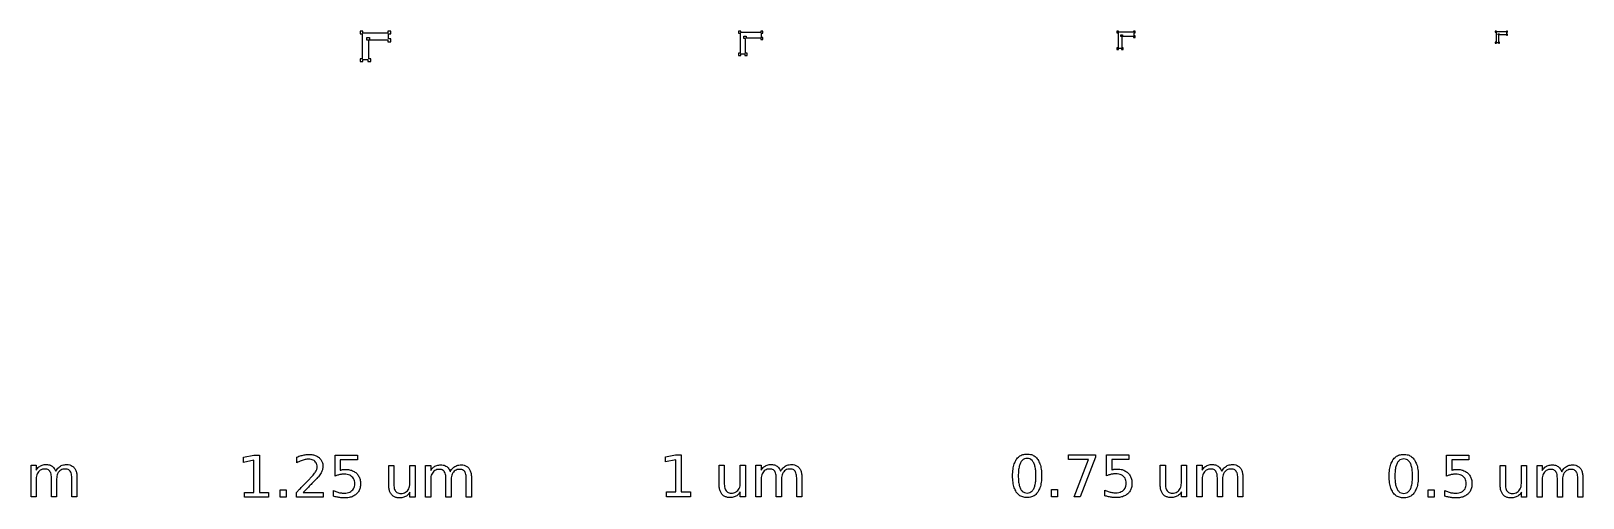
# Model space of a CAD drawing. Extents: x 1 to 50643, y 2 to 54380.
# Drawn here: x 48589 to 50643, y 23562 to 24179 of the extents above; entities that cross this region are included whole.
import ezdxf

# ---------------------------------------------------------------- set-up
doc = ezdxf.new("R2010")
doc.units = 0
doc.layers.add('Layer_1', color=7, linetype='CONTINUOUS')

msp = doc.modelspace()

# ---------------------------------------------------------------- linework, layer by layer
at = {"layer": 'Layer_1', "color": 7}
for points in [[(49024.900926, 24179.16842), (49024.900926, 24175.46059), (49027.559824, 24175.46059), (49027.559824, 24167.722233), (49027.559824, 24142.40975), (49024.900926, 24142.40975), (49024.900926, 24138.70192), (49028.608927, 24138.70192), (49028.608927, 24141.360591), (49035.298408, 24141.360591), (49035.298408, 24138.70192), (49039.006125, 24138.70192), (49039.006125, 24142.40975), (49036.347227, 24142.40975), (49036.347227, 24166.913565), (49033.843668, 24166.913565), (49033.843668, 24170.523799), (49037.45444, 24170.523799), (49037.45444, 24167.722233), (49061.659483, 24167.722233), (49061.659483, 24165.063561), (49065.367484, 24165.063561), (49065.367484, 24168.771675), (49062.708869, 24168.771675), (49062.708869, 24175.46059), (49065.367484, 24175.46059), (49065.367484, 24179.16842), (49061.659483, 24179.16842), (49061.659483, 24176.509721), (49036.347227, 24176.509721), (49028.608927, 24176.509721), (49028.608927, 24179.16842)], [(49525.731304, 24179.16842), (49525.731304, 24176.202162), (49527.858422, 24176.202162), (49527.858422, 24170.011521), (49527.858422, 24149.761546), (49525.731304, 24149.761546), (49525.731304, 24146.795288), (49528.697477, 24146.795288), (49528.697477, 24148.922208), (49534.049289, 24148.922208), (49534.049289, 24146.795288), (49537.015463, 24146.795288), (49537.015463, 24149.761546), (49534.888344, 24149.761546), (49534.888344, 24169.364542), (49532.885667, 24169.364542), (49532.885667, 24172.252734), (49535.773888, 24172.252734), (49535.773888, 24170.011521), (49555.138206, 24170.011521), (49555.138206, 24167.884545), (49558.10438, 24167.884545), (49558.10438, 24170.85103), (49555.977545, 24170.85103), (49555.977545, 24176.202162), (49558.10438, 24176.202162), (49558.10438, 24179.16842), (49555.138206, 24179.16842), (49555.138206, 24177.041472), (49534.888344, 24177.041472), (49528.697477, 24177.041472), (49528.697477, 24179.16842)], [(50026.564232, 24179.16842), (50026.564232, 24176.943705), (50028.159288, 24176.943705), (50028.159288, 24172.300725), (50028.159288, 24157.113258), (50026.564232, 24157.113258), (50026.564232, 24154.888543), (50028.788863, 24154.888543), (50028.788863, 24156.483768), (50032.802438, 24156.483768), (50032.802438, 24154.888543), (50035.027068, 24154.888543), (50035.027068, 24157.113258), (50033.431729, 24157.113258), (50033.431729, 24171.81549), (50031.929934, 24171.81549), (50031.929934, 24173.98167), (50034.096171, 24173.98167), (50034.096171, 24172.300725), (50048.619196, 24172.300725), (50048.619196, 24170.705499), (50050.84411, 24170.705499), (50050.84411, 24172.930385), (50049.248771, 24172.930385), (50049.248771, 24176.943705), (50050.84411, 24176.943705), (50050.84411, 24179.16842), (50048.619196, 24179.16842), (50048.619196, 24177.573223), (50033.431729, 24177.573223), (50028.788863, 24177.573223), (50028.788863, 24179.16842)], [(50527.396027, 24179.16842), (50527.396027, 24177.685334), (50528.459586, 24177.685334), (50528.459586, 24174.5899), (50528.459586, 24164.464828), (50527.396027, 24164.464828), (50527.396027, 24162.981741), (50528.879397, 24162.981741), (50528.879397, 24164.0453), (50531.55502, 24164.0453), (50531.55502, 24162.981741), (50533.038107, 24162.981741), (50533.038107, 24164.464828), (50531.974548, 24164.464828), (50531.974548, 24174.266467), (50530.973351, 24174.266467), (50530.973351, 24175.710719), (50532.417603, 24175.710719), (50532.417603, 24174.5899), (50542.09962, 24174.5899), (50542.09962, 24173.526341), (50543.582707, 24173.526341), (50543.582707, 24175.009711), (50542.519148, 24175.009711), (50542.519148, 24177.685334), (50543.582707, 24177.685334), (50543.582707, 24179.16842), (50542.09962, 24179.16842), (50542.09962, 24178.104861), (50531.974548, 24178.104861), (50528.879397, 24178.104861), (50528.879397, 24179.16842)], [(48871.886364, 23568.984353), (48884.163498, 23568.984353), (48884.163498, 23611.359152), (48870.807468, 23608.681013), (48870.807468, 23615.526466), (48884.089067, 23618.204605), (48891.604162, 23618.204605), (48891.604162, 23568.984353), (48903.881269, 23568.984353), (48903.881269, 23562.65995), (48871.886364, 23562.65995)], [(49430.339995, 23569.466243), (49442.617129, 23569.466243), (49442.617129, 23611.841042), (49429.261099, 23609.162903), (49429.261099, 23616.008356), (49442.542697, 23618.686494), (49450.057793, 23618.686494), (49450.057793, 23569.466243), (49462.3349, 23569.466243), (49462.3349, 23563.14184), (49430.339995, 23563.14184)], [(49907.695641, 23619.690797)], [(49907.695641, 23613.738417)], [(49962.421817, 23618.686494), (49998.13704, 23618.686494), (49998.13704, 23615.486766), (49977.972814, 23563.14184), (49970.122897, 23563.14184), (49989.09662, 23612.361821), (49962.421817, 23612.361821)], [(50406.16816, 23619.208907)], [(50406.16816, 23613.256527)], [(48919.060242, 23572.109568), (48926.910159, 23572.109568), (48926.910159, 23562.65995), (48919.060242, 23562.65995)], [(49940.099772, 23572.591458), (49947.949689, 23572.591458), (49947.949689, 23563.14184), (49940.099772, 23563.14184)], [(50438.572291, 23572.109568), (50446.422208, 23572.109568), (50446.422208, 23562.65995), (50438.572291, 23562.65995)]]:
    msp.add_lwpolyline(points, close=True, dxfattribs=at)
for points in [[(48596.278815, 23586.691374), (48596.278815, 23563.14184), (48589.396187, 23563.14184), (48589.396187, 23604.809577), (48596.278815, 23604.809577), (48596.278815, 23598.336148)], [(48941.08456, 23607.935886), (48941.08456, 23615.525386)], [(48991.830055, 23618.204605), (49021.33232, 23618.204605), (49021.33232, 23611.879931), (48998.712683, 23611.879931), (48998.712683, 23598.263539)], [(48991.830055, 23590.299315), (48991.830055, 23618.204605)], [(49062.776897, 23579.103777), (49062.776897, 23604.327688), (49069.622323, 23604.327688), (49069.622323, 23579.364031)], [(49090.828296, 23580.703371), (49090.828296, 23604.327688), (49097.673722, 23604.327688), (49097.673722, 23562.65995), (49090.828296, 23562.65995), (49090.828296, 23569.058866)], [(49118.395822, 23586.209484), (49118.395822, 23562.65995), (49111.513194, 23562.65995), (49111.513194, 23604.327688), (49118.395822, 23604.327688), (49118.395822, 23597.854259)], [(49500.059132, 23579.585666), (49500.059132, 23604.809577), (49506.904558, 23604.809577), (49506.904558, 23579.845921)], [(49528.110531, 23581.185261), (49528.110531, 23604.809577), (49534.955957, 23604.809577), (49534.955957, 23563.14184), (49528.110531, 23563.14184), (49528.110531, 23569.540756)], [(49555.678057, 23586.691374), (49555.678057, 23563.14184), (49548.795429, 23563.14184), (49548.795429, 23604.809577), (49555.678057, 23604.809577), (49555.678057, 23598.336148)], [(50012.869585, 23618.686494), (50042.371849, 23618.686494), (50042.371849, 23612.361821), (50019.752213, 23612.361821), (50019.752213, 23598.745429)], [(50012.869585, 23590.781205), (50012.869585, 23618.686494)], [(50083.816427, 23579.585666), (50083.816427, 23604.809577), (50090.661853, 23604.809577), (50090.661853, 23579.845921)], [(50111.867826, 23581.185261), (50111.867826, 23604.809577), (50118.713252, 23604.809577), (50118.713252, 23563.14184), (50111.867826, 23563.14184), (50111.867826, 23569.540756)], [(50139.435352, 23586.691374), (50139.435352, 23563.14184), (50132.552724, 23563.14184), (50132.552724, 23604.809577), (50139.435352, 23604.809577), (50139.435352, 23598.336148)], [(50462.866115, 23618.204605), (50492.36838, 23618.204605), (50492.36838, 23611.879931), (50469.748743, 23611.879931), (50469.748743, 23598.263539)], [(50462.866115, 23590.299315), (50462.866115, 23618.204605)], [(50533.812958, 23579.103777), (50533.812958, 23604.327688), (50540.658356, 23604.327688), (50540.658356, 23579.364031)], [(50561.86433, 23580.703371), (50561.86433, 23604.327688), (50568.709729, 23604.327688), (50568.709729, 23562.65995), (50561.86433, 23562.65995), (50561.86433, 23569.058866)], [(50589.431882, 23586.209484), (50589.431882, 23562.65995), (50582.549254, 23562.65995), (50582.549254, 23604.327688), (50589.431882, 23604.327688), (50589.431882, 23597.854259)], [(48623.251318, 23586.691374), (48623.251318, 23563.14184), (48616.36869, 23563.14184), (48616.36869, 23588.06797)], [(48622.097964, 23596.811067), (48622.098072, 23596.810797)], [(48650.223822, 23588.291238), (48650.223822, 23563.14184), (48643.341194, 23563.14184), (48643.341194, 23588.06797)], [(49145.368325, 23586.209484), (49145.368325, 23562.65995), (49138.485697, 23562.65995), (49138.485697, 23587.58608)], [(49144.214971, 23596.329177), (49144.215079, 23596.328907)], [(49172.340829, 23587.809348), (49172.340829, 23562.65995), (49165.458201, 23562.65995), (49165.458201, 23587.58608)], [(49582.65056, 23586.691374), (49582.65056, 23563.14184), (49575.767932, 23563.14184), (49575.767932, 23588.06797)], [(49581.497205, 23596.811067), (49581.497313, 23596.810797)], [(49609.623063, 23588.291238), (49609.623063, 23563.14184), (49602.740435, 23563.14184), (49602.740435, 23588.06797)], [(50166.407855, 23586.691374), (50166.407855, 23563.14184), (50159.525227, 23563.14184), (50159.525227, 23588.06797)], [(50165.2545, 23596.811067), (50165.254608, 23596.810797)], [(50193.380358, 23588.291238), (50193.380358, 23563.14184), (50186.49773, 23563.14184), (50186.49773, 23588.06797)], [(50616.404386, 23586.209484), (50616.404386, 23562.65995), (50609.521758, 23562.65995), (50609.521758, 23587.58608)], [(50615.251031, 23596.329177), (50615.251139, 23596.328907)], [(50643.376889, 23587.809348), (50643.376889, 23562.65995), (50636.494261, 23562.65995), (50636.494261, 23587.58608)], [(48949.753037, 23568.984353), (48975.981412, 23568.984353), (48975.981412, 23562.65995), (48940.712617, 23562.65995), (48940.712617, 23568.984353)], [(48949.752983, 23568.982463), (48949.753037, 23568.984353)], [(48989.486251, 23563.960953), (48989.486251, 23571.513197)], [(49062.776951, 23579.104587), (49062.776897, 23579.103777)], [(49500.059186, 23579.586476), (49500.059132, 23579.585666)], [(50010.525781, 23564.442843), (50010.525781, 23571.995086)], [(50083.816481, 23579.586476), (50083.816427, 23579.585666)], [(50460.522285, 23563.960953), (50460.522285, 23571.513197)], [(50533.812985, 23579.104587), (50533.812958, 23579.103777)]]:
    msp.add_lwpolyline(points, dxfattribs=at)
for points, knots in [([(48596.278815, 23598.336148), (48596.808371, 23599.133296), (48597.828955, 23600.669595), (48599.735141, 23602.584305), (48601.855038, 23604.065853), (48604.233313, 23605.093542), (48606.866465, 23605.6922), (48609.676913, 23605.884778), (48612.48905, 23605.658835), (48615.142774, 23604.915106), (48616.63731, 23603.972061), (48617.373127, 23603.507764)], [0, 0, 0, 0, 2.865467, 5.522456, 8.050769, 10.581133, 13.243192, 16.114991, 18.999323, 21.678932, 24.27766, 24.27766, 24.27766, 24.27766]), ([(48617.373127, 23603.507764), (48618.050308, 23602.946023), (48619.430788, 23601.800874), (48621.026296, 23599.486967), (48621.731641, 23597.725757), (48622.097964, 23596.811067)], [0, 0, 0, 0, 2.630454, 5.36236, 8.314264, 8.314264, 8.314264, 8.314264]), ([(48622.098072, 23596.810797), (48622.675426, 23597.767717), (48623.779905, 23599.598305), (48625.857574, 23601.906854), (48628.168537, 23603.693759), (48630.756476, 23604.93865), (48633.612266, 23605.666963), (48636.960674, 23605.920434), (48640.574159, 23605.527676), (48644.168717, 23603.984551), (48645.847749, 23602.155196), (48646.689488, 23601.238096)], [0, 0, 0, 0, 3.346831, 6.402488, 9.257338, 12.058253, 14.954825, 18.048201, 22.090009, 25.769351, 29.468234, 29.468234, 29.468234, 29.468234]), ([(48646.689488, 23601.238096), (48647.406152, 23600.115297), (48648.929432, 23597.72877), (48650.02855, 23593.238667), (48650.15559, 23590.019961), (48650.223822, 23588.291238)], [0, 0, 0, 0, 3.97465, 8.448185, 13.638518, 13.638518, 13.638518, 13.638518]), ([(48941.08456, 23615.525386), (48942.067785, 23615.906296), (48943.975039, 23616.645182), (48946.804511, 23617.572603), (48948.665846, 23618.048109), (48949.566944, 23618.278307)], [0, 0, 0, 0, 3.163082, 6.135724, 8.925285, 8.925285, 8.925285, 8.925285]), ([(48949.455337, 23611.656123), (48948.561603, 23611.349439), (48946.704794, 23610.712277), (48943.911774, 23609.455281), (48942.049853, 23608.454651), (48941.08456, 23607.935886)], [0, 0, 0, 0, 2.833572, 5.886987, 9.174231, 9.174231, 9.174231, 9.174231]), ([(48965.006334, 23610.094055), (48964.275606, 23610.65631), (48962.787853, 23611.801052), (48959.969372, 23612.703506), (48957.173827, 23612.952756), (48954.487189, 23612.783417), (48951.97959, 23612.377855), (48950.312379, 23611.901168), (48949.455337, 23611.656123)], [0, 0, 0, 0, 2.748358, 5.595618, 8.723705, 11.129257, 13.655285, 16.327463, 16.327463, 16.327463, 16.327463]), ([(48949.566944, 23618.278307), (48950.416122, 23618.462857), (48952.055646, 23618.819171), (48954.469671, 23619.131841), (48957.825722, 23619.281899), (48961.990833, 23618.939763), (48966.729123, 23617.521971), (48970.623131, 23615.096335), (48973.581944, 23611.841182), (48975.354988, 23607.800408), (48975.775323, 23604.114603), (48975.587919, 23601.121234), (48975.165069, 23598.923937), (48974.642931, 23597.540256), (48974.381629, 23596.847797)], [0, 0, 0, 0, 2.606213, 5.031865, 7.291224, 12.678166, 17.486793, 21.989451, 26.275697, 30.483742, 35.009053, 37.258332, 39.471536, 41.688698, 41.688698, 41.688698, 41.688698]), ([(48966.680576, 23597.333479), (48966.969263, 23597.94987), (48967.528413, 23599.143738), (48968.017073, 23601.019182), (48968.210307, 23603.196369), (48967.920337, 23605.617517), (48966.86896, 23608.16538), (48965.631771, 23609.44644), (48965.006334, 23610.094055)], [0, 0, 0, 0, 2.038643, 3.948585, 5.778561, 8.569873, 11.191537, 13.871851, 13.871851, 13.871851, 13.871851]), ([(49118.395822, 23597.854259), (49118.925378, 23598.651407), (49119.945962, 23600.187706), (49121.852148, 23602.102415), (49123.972046, 23603.583964), (49126.350325, 23604.611653), (49128.983486, 23605.21031), (49131.793937, 23605.402889), (49134.606072, 23605.176945), (49137.259786, 23604.433214), (49138.754318, 23603.490171), (49139.490134, 23603.025874)], [0, 0, 0, 0, 2.865467, 5.522456, 8.050769, 10.581136, 13.243204, 16.115017, 18.999335, 21.678935, 24.27766, 24.27766, 24.27766, 24.27766]), ([(49139.490134, 23603.025874), (49140.16732, 23602.464134), (49141.547806, 23601.318988), (49143.143317, 23599.005079), (49143.848653, 23597.243867), (49144.214971, 23596.329177)], [0, 0, 0, 0, 2.630463, 5.362369, 8.314268, 8.314268, 8.314268, 8.314268]), ([(49144.215079, 23596.328907), (49144.792478, 23597.285825), (49145.897034, 23599.116391), (49147.974691, 23601.424922), (49150.28556, 23603.211909), (49152.873502, 23604.456753), (49155.729294, 23605.185075), (49159.077704, 23605.438544), (49162.691185, 23605.045785), (49166.28574, 23603.502658), (49167.964778, 23601.673305), (49168.806522, 23600.756206)], [0, 0, 0, 0, 3.346896, 6.402553, 9.257308, 12.058236, 14.954818, 18.048196, 22.089992, 25.769334, 29.468226, 29.468226, 29.468226, 29.468226]), ([(49168.806522, 23600.756206), (49169.52318, 23599.633407), (49171.04645, 23597.246878), (49172.145558, 23592.756777), (49172.272598, 23589.538071), (49172.340829, 23587.809348)], [0, 0, 0, 0, 3.974643, 8.448175, 13.638508, 13.638508, 13.638508, 13.638508]), ([(49555.678057, 23598.336148), (49556.207612, 23599.133296), (49557.228196, 23600.669595), (49559.134382, 23602.584305), (49561.25428, 23604.065853), (49563.632559, 23605.093543), (49566.26572, 23605.6922), (49569.076172, 23605.884779), (49571.888306, 23605.658835), (49574.54202, 23604.915104), (49576.036553, 23603.972061), (49576.772369, 23603.507764)], [0, 0, 0, 0, 2.865467, 5.522456, 8.050769, 10.581136, 13.243204, 16.115017, 18.999335, 21.678935, 24.27766, 24.27766, 24.27766, 24.27766]), ([(49576.772369, 23603.507764), (49577.449554, 23602.946023), (49578.830041, 23601.800878), (49580.425551, 23599.486969), (49581.130887, 23597.725757), (49581.497205, 23596.811067)], [0, 0, 0, 0, 2.630463, 5.362369, 8.314268, 8.314268, 8.314268, 8.314268]), ([(49581.497313, 23596.810797), (49582.074668, 23597.767717), (49583.179146, 23599.598305), (49585.256816, 23601.906853), (49587.567782, 23603.693764), (49590.155732, 23604.938649), (49593.01153, 23605.666963), (49596.359938, 23605.920434), (49599.97342, 23605.527674), (49603.567974, 23603.984548), (49605.247013, 23602.155195), (49606.088757, 23601.238096)], [0, 0, 0, 0, 3.346831, 6.402488, 9.257338, 12.058267, 14.954848, 18.048226, 22.090022, 25.769364, 29.468256, 29.468256, 29.468256, 29.468256]), ([(49606.088757, 23601.238096), (49606.805415, 23600.115297), (49608.328685, 23597.728768), (49609.427793, 23593.238666), (49609.554832, 23590.019961), (49609.623063, 23588.291238)], [0, 0, 0, 0, 3.974643, 8.448175, 13.638508, 13.638508, 13.638508, 13.638508]), ([(49893.409552, 23569.428987), (49892.40829, 23571.284228), (49890.241157, 23575.299715), (49888.809488, 23582.668961), (49888.330613, 23590.863736), (49888.809232, 23599.058022), (49890.237743, 23606.429345), (49892.408087, 23610.437718), (49893.409552, 23612.287308)], [0, 0, 0, 0, 6.29355, 13.62177, 22.253684, 30.902123, 38.230343, 44.508976, 44.508976, 44.508976, 44.508976]), ([(49893.409552, 23612.287308), (49894.577708, 23613.758939), (49896.86657, 23616.642423), (49902.02214, 23619.279674), (49905.756207, 23619.550258), (49907.695641, 23619.690797)], [0, 0, 0, 0, 5.59058, 10.954077, 16.75033, 16.75033, 16.75033, 16.75033]), ([(49898.95284, 23608.009035), (49898.358721, 23606.546806), (49897.034667, 23603.288085), (49896.237147, 23597.454903), (49895.949156, 23590.86377), (49896.237171, 23584.272301), (49897.037528, 23578.44056), (49898.358861, 23575.175342), (49898.95284, 23573.70753)], [0, 0, 0, 0, 4.719382, 10.517598, 17.52346, 24.51263, 30.310758, 35.045678, 35.045678, 35.045678, 35.045678]), ([(49907.695641, 23613.738417), (49906.48346, 23613.626597), (49904.100492, 23613.406776), (49900.91623, 23611.259567), (49899.632163, 23609.133703), (49898.95284, 23608.009035)], [0, 0, 0, 0, 3.607472, 7.09176, 11.005739, 11.005739, 11.005739, 11.005739]), ([(49907.695641, 23619.690797), (49909.633744, 23619.550572), (49913.362833, 23619.280767), (49918.508751, 23616.643355), (49920.783719, 23613.759039), (49921.944528, 23612.287308)], [0, 0, 0, 0, 5.792161, 11.144651, 16.721253, 16.721253, 16.721253, 16.721253]), ([(49916.438442, 23608.009035), (49915.765379, 23609.134204), (49914.491671, 23611.263479), (49911.301841, 23613.409477), (49908.913328, 23613.627345), (49907.695641, 23613.738417)], [0, 0, 0, 0, 3.90438, 7.388668, 11.012416, 11.012416, 11.012416, 11.012416]), ([(49916.438442, 23573.70753), (49917.039986, 23575.174939), (49918.377313, 23578.437221), (49919.189077, 23584.271576), (49919.480534, 23590.863771), (49919.189106, 23597.455623), (49918.380201, 23603.291448), (49917.040129, 23606.547211), (49916.438442, 23608.009035)], [0, 0, 0, 0, 4.741997, 10.542206, 17.531568, 24.537621, 30.337919, 35.064401, 35.064401, 35.064401, 35.064401]), ([(49921.944528, 23612.287308), (49922.953489, 23610.438222), (49925.138837, 23606.433217), (49926.579858, 23599.059112), (49927.061829, 23590.863737), (49926.579596, 23582.667868), (49925.135409, 23575.295864), (49922.953285, 23571.283725), (49921.944528, 23569.428987)], [0, 0, 0, 0, 6.287641, 13.618641, 22.267342, 30.899518, 38.230518, 44.533055, 44.533055, 44.533055, 44.533055]), ([(50139.435352, 23598.336148), (50139.964907, 23599.133296), (50140.985491, 23600.669595), (50142.891677, 23602.584305), (50145.011575, 23604.065853), (50147.389854, 23605.093543), (50150.023015, 23605.6922), (50152.833467, 23605.884779), (50155.645601, 23605.658835), (50158.299315, 23604.915104), (50159.793848, 23603.972061), (50160.529664, 23603.507764)], [0, 0, 0, 0, 2.865467, 5.522456, 8.050769, 10.581136, 13.243204, 16.115017, 18.999335, 21.678935, 24.27766, 24.27766, 24.27766, 24.27766]), ([(50160.529664, 23603.507764), (50161.206849, 23602.946023), (50162.587336, 23601.800878), (50164.182846, 23599.486969), (50164.888182, 23597.725757), (50165.2545, 23596.811067)], [0, 0, 0, 0, 2.630463, 5.362369, 8.314268, 8.314268, 8.314268, 8.314268]), ([(50165.254608, 23596.810797), (50165.832008, 23597.767715), (50166.936563, 23599.598281), (50169.014221, 23601.906812), (50171.32509, 23603.693799), (50173.913032, 23604.938643), (50176.768824, 23605.666965), (50180.117233, 23605.920434), (50183.730715, 23605.527675), (50187.325269, 23603.984548), (50189.004308, 23602.155195), (50189.846052, 23601.238096)], [0, 0, 0, 0, 3.346896, 6.402553, 9.257308, 12.058236, 14.954818, 18.048196, 22.089992, 25.769334, 29.468226, 29.468226, 29.468226, 29.468226]), ([(50189.846052, 23601.238096), (50190.56271, 23600.115297), (50192.08598, 23597.728768), (50193.185088, 23593.238666), (50193.312127, 23590.019961), (50193.380358, 23588.291238)], [0, 0, 0, 0, 3.974643, 8.448175, 13.638508, 13.638508, 13.638508, 13.638508]), ([(50391.882071, 23568.947097), (50390.880809, 23570.802338), (50388.713675, 23574.817825), (50387.282007, 23582.187071), (50386.803132, 23590.381847), (50387.281751, 23598.576132), (50388.710262, 23605.947455), (50390.880606, 23609.955828), (50391.882071, 23611.805419)], [0, 0, 0, 0, 6.29355, 13.62177, 22.253684, 30.902123, 38.230343, 44.508976, 44.508976, 44.508976, 44.508976]), ([(50391.882071, 23611.805419), (50393.050227, 23613.277049), (50395.339089, 23616.160534), (50400.494659, 23618.797785), (50404.228726, 23619.068368), (50406.16816, 23619.208907)], [0, 0, 0, 0, 5.59058, 10.954077, 16.75033, 16.75033, 16.75033, 16.75033]), ([(50397.425359, 23607.527146), (50396.831239, 23606.064916), (50395.507186, 23602.806196), (50394.709666, 23596.973013), (50394.421675, 23590.381881), (50394.70969, 23583.790411), (50395.510047, 23577.95867), (50396.83138, 23574.693453), (50397.425359, 23573.22564)], [0, 0, 0, 0, 4.719382, 10.517598, 17.52346, 24.51263, 30.310758, 35.045678, 35.045678, 35.045678, 35.045678]), ([(50406.16816, 23613.256527), (50404.955979, 23613.144707), (50402.57301, 23612.924886), (50399.388749, 23610.777677), (50398.104682, 23608.651813), (50397.425359, 23607.527146)], [0, 0, 0, 0, 3.607472, 7.09176, 11.005739, 11.005739, 11.005739, 11.005739]), ([(50406.16816, 23619.208907), (50408.106263, 23619.068682), (50411.835352, 23618.798877), (50416.981269, 23616.161465), (50419.256238, 23613.277149), (50420.417047, 23611.805419)], [0, 0, 0, 0, 5.792161, 11.144651, 16.721253, 16.721253, 16.721253, 16.721253]), ([(50414.910961, 23607.527146), (50414.237898, 23608.652314), (50412.96419, 23610.781589), (50409.774359, 23612.927587), (50407.385847, 23613.145456), (50406.16816, 23613.256527)], [0, 0, 0, 0, 3.90438, 7.388668, 11.012416, 11.012416, 11.012416, 11.012416]), ([(50414.910961, 23573.22564), (50415.512505, 23574.693049), (50416.849832, 23577.955331), (50417.661596, 23583.789686), (50417.953053, 23590.381882), (50417.661625, 23596.973733), (50416.85272, 23602.809559), (50415.512648, 23606.065321), (50414.910961, 23607.527146)], [0, 0, 0, 0, 4.741997, 10.542206, 17.531568, 24.537621, 30.337919, 35.064401, 35.064401, 35.064401, 35.064401]), ([(50420.417047, 23611.805419), (50421.426008, 23609.956333), (50423.611356, 23605.951327), (50425.052377, 23598.577222), (50425.534348, 23590.381847), (50425.052115, 23582.185978), (50423.607928, 23574.813974), (50421.425803, 23570.801835), (50420.417047, 23568.947097)], [0, 0, 0, 0, 6.287641, 13.618641, 22.267342, 30.899518, 38.230518, 44.533055, 44.533055, 44.533055, 44.533055]), ([(50589.431882, 23597.854259), (50589.961438, 23598.651407), (50590.982022, 23600.187706), (50592.888208, 23602.102415), (50595.008106, 23603.583963), (50597.38638, 23604.611652), (50600.019532, 23605.21031), (50602.82998, 23605.402889), (50605.642118, 23605.176945), (50608.295841, 23604.433216), (50609.790377, 23603.490171), (50610.526195, 23603.025874)], [0, 0, 0, 0, 2.865467, 5.522456, 8.050769, 10.581133, 13.243192, 16.114991, 18.999323, 21.678932, 24.27766, 24.27766, 24.27766, 24.27766]), ([(50610.526195, 23603.025874), (50611.203376, 23602.464133), (50612.583855, 23601.318984), (50614.179364, 23599.005077), (50614.884709, 23597.243867), (50615.251031, 23596.329177)], [0, 0, 0, 0, 2.630454, 5.36236, 8.314264, 8.314264, 8.314264, 8.314264]), ([(50615.251139, 23596.328907), (50615.828494, 23597.285827), (50616.932972, 23599.116415), (50619.010642, 23601.424964), (50621.321605, 23603.211869), (50623.909544, 23604.456761), (50626.765334, 23605.185074), (50630.113742, 23605.438544), (50633.727227, 23605.045786), (50637.321784, 23603.502661), (50639.000816, 23601.673306), (50639.842556, 23600.756206)], [0, 0, 0, 0, 3.346831, 6.402488, 9.257338, 12.058253, 14.954825, 18.048201, 22.090009, 25.769351, 29.468234, 29.468234, 29.468234, 29.468234]), ([(50639.842556, 23600.756206), (50640.559219, 23599.633407), (50642.0825, 23597.246881), (50643.181617, 23592.756778), (50643.308658, 23589.538071), (50643.376889, 23587.809348)], [0, 0, 0, 0, 3.97465, 8.448185, 13.638518, 13.638518, 13.638518, 13.638518]), ([(48599.366693, 23596.290018), (48598.744034, 23595.43878), (48597.456207, 23593.678189), (48596.451779, 23590.329801), (48596.338668, 23587.950434), (48596.278815, 23586.691374)], [0, 0, 0, 0, 3.146235, 6.507269, 10.284576, 10.284576, 10.284576, 10.284576]), ([(48614.248047, 23596.959553), (48613.727132, 23597.543551), (48612.670468, 23598.728177), (48610.308657, 23599.688854), (48607.511463, 23599.96735), (48604.499266, 23599.628382), (48601.544695, 23598.43545), (48600.09382, 23597.006272), (48599.366693, 23596.290018)], [0, 0, 0, 0, 2.321251, 4.708604, 7.422985, 10.704427, 13.726631, 16.762952, 16.762952, 16.762952, 16.762952]), ([(48616.36869, 23588.06797), (48616.32769, 23589.290819), (48616.252688, 23591.527789), (48615.629372, 23594.604229), (48614.680379, 23596.222375), (48614.248047, 23596.959553)], [0, 0, 0, 0, 3.674136, 6.721127, 9.270793, 9.270793, 9.270793, 9.270793]), ([(48643.341194, 23588.06797), (48643.304961, 23589.288717), (48643.238543, 23591.526413), (48642.557112, 23594.56318), (48641.38535, 23596.971136), (48639.626453, 23598.702853), (48637.329646, 23599.694745), (48634.529535, 23599.96338), (48631.505881, 23599.639474), (48628.562821, 23598.433487), (48626.19708, 23596.39402), (48624.461048, 23593.680068), (48623.413802, 23590.355877), (48623.307578, 23587.960211), (48623.251318, 23586.691374)], [0, 0, 0, 0, 3.657612, 6.704603, 9.268965, 11.584276, 13.948975, 16.622318, 19.944304, 22.984487, 26.013613, 29.163318, 32.536177, 36.334097, 36.334097, 36.334097, 36.334097]), ([(48940.712617, 23568.984353), (48941.776731, 23570.080786), (48944.127482, 23572.502935), (48948.011568, 23576.456545), (48950.833829, 23579.311366), (48952.357284, 23580.852396)], [0, 0, 0, 0, 4.583716, 10.125965, 16.626827, 16.626827, 16.626827, 16.626827]), ([(48963.815858, 23583.38016), (48962.556905, 23582.085867), (48959.738736, 23579.188588), (48955.049842, 23574.390582), (48951.619046, 23570.887723), (48949.752983, 23568.982463)], [0, 0, 0, 0, 5.416769, 12.125454, 20.126069, 20.126069, 20.126069, 20.126069]), ([(48952.357284, 23580.852396), (48953.799891, 23582.315703), (48956.287138, 23584.83864), (48959.406417, 23588.03326), (48961.035219, 23589.808951), (48961.65812, 23590.488027)], [0, 0, 0, 0, 6.164697, 10.628762, 13.393119, 13.393119, 13.393119, 13.393119]), ([(48961.65812, 23590.488027), (48962.388746, 23591.333535), (48963.736071, 23592.892712), (48965.450143, 23595.161572), (48966.298059, 23596.658277), (48966.680576, 23597.333479)], [0, 0, 0, 0, 3.352918, 6.18302, 8.509109, 8.509109, 8.509109, 8.509109]), ([(48969.731197, 23589.63032), (48969.375601, 23589.237665), (48968.378139, 23588.136253), (48966.394279, 23586.063807), (48964.773844, 23584.377242), (48963.815858, 23583.38016)], [0, 0, 0, 0, 1.589175, 4.457697, 8.605949, 8.605949, 8.605949, 8.605949]), ([(48974.381629, 23596.847797), (48974.037624, 23596.120011), (48973.285518, 23594.528837), (48971.692177, 23592.130629), (48970.417358, 23590.505196), (48969.731197, 23589.63032)], [0, 0, 0, 0, 2.412484, 5.274467, 8.610489, 8.610489, 8.610489, 8.610489]), ([(48989.486251, 23571.513197), (48990.232342, 23571.129167), (48991.713249, 23570.366913), (48994.033075, 23569.466994), (48996.403231, 23568.760334), (48998.846195, 23568.262482), (49001.372768, 23567.968964), (49004.423765, 23567.844187), (49007.835927, 23568.105419), (49011.35709, 23569.231678), (49014.234279, 23571.146184), (49016.395958, 23573.734108), (49017.67674, 23576.945328), (49018.031356, 23580.478436), (49017.676738, 23584.011498), (49016.395937, 23587.222675), (49014.234279, 23589.810355), (49011.357053, 23591.72564), (49007.836084, 23592.848676), (49004.623895, 23593.10579), (49001.944466, 23593.001125), (48999.928143, 23592.785027), (48998.599359, 23592.517828), (48997.931406, 23592.383512)], [0, 0, 0, 0, 2.515932, 4.993842, 7.451539, 9.928283, 12.463268, 15.073526, 19.084373, 22.664773, 26.040019, 29.316739, 32.626046, 36.25072, 39.875245, 43.184468, 46.461165, 49.836412, 53.416811, 57.427659, 59.438018, 61.459358, 63.502485, 63.502485, 63.502485, 63.502485]), ([(48997.931406, 23592.383512), (48997.261832, 23592.216625), (48995.896909, 23591.876428), (48993.858588, 23591.174489), (48992.515374, 23590.594984), (48991.830055, 23590.299315)], [0, 0, 0, 0, 2.069507, 4.218676, 6.457431, 6.457431, 6.457431, 6.457431]), ([(48998.712683, 23598.263539), (48999.075193, 23598.38074), (48999.794526, 23598.613302), (49000.888012, 23598.887409), (49001.621942, 23599.017117), (49001.986573, 23599.081559)], [0, 0, 0, 0, 1.142777, 2.267623, 3.378248, 3.378248, 3.378248, 3.378248]), ([(49001.986573, 23599.081559), (49002.349704, 23599.141045), (49003.073375, 23599.259594), (49004.167344, 23599.356907), (49006.82862, 23599.425854), (49010.874964, 23599.062864), (49015.974035, 23597.372115), (49020.132508, 23594.476491), (49023.247542, 23590.582422), (49025.089265, 23585.771295), (49025.605134, 23580.430616), (49025.072796, 23575.092335), (49023.244058, 23570.14508), (49020.967441, 23567.722916), (49019.844198, 23566.527863)], [0, 0, 0, 0, 1.103656, 2.199433, 3.29127, 9.089658, 14.286084, 19.22862, 24.080149, 29.024392, 34.460739, 40.030452, 45.039162, 49.917021, 49.917021, 49.917021, 49.917021]), ([(49087.591609, 23571.06774), (49088.243708, 23571.917949), (49089.587248, 23573.669659), (49090.647434, 23577.040689), (49090.765753, 23579.436798), (49090.828296, 23580.703371)], [0, 0, 0, 0, 3.19546, 6.5837, 10.383001, 10.383001, 10.383001, 10.383001]), ([(49121.4837, 23595.808128), (49120.861041, 23594.95689), (49119.573214, 23593.1963), (49118.568786, 23589.847911), (49118.455675, 23587.468544), (49118.395822, 23586.209484)], [0, 0, 0, 0, 3.146235, 6.507269, 10.284576, 10.284576, 10.284576, 10.284576]), ([(49136.365054, 23596.477663), (49135.84414, 23597.061661), (49134.787479, 23598.246285), (49132.425679, 23599.206964), (49129.628487, 23599.48546), (49126.616287, 23599.146492), (49123.661706, 23597.953562), (49122.210828, 23596.524382), (49121.4837, 23595.808128)], [0, 0, 0, 0, 2.321249, 4.708593, 7.42296, 10.704416, 13.726629, 16.762952, 16.762952, 16.762952, 16.762952]), ([(49138.485697, 23587.58608), (49138.444697, 23588.80893), (49138.369695, 23591.045899), (49137.746379, 23594.122339), (49136.797386, 23595.740485), (49136.365054, 23596.477663)], [0, 0, 0, 0, 3.674136, 6.721127, 9.270793, 9.270793, 9.270793, 9.270793]), ([(49165.458201, 23587.58608), (49165.421968, 23588.806827), (49165.35555, 23591.044523), (49164.674119, 23594.08129), (49163.502357, 23596.489245), (49161.743465, 23598.220961), (49159.446667, 23599.212855), (49156.646559, 23599.481491), (49153.622903, 23599.157584), (49150.679833, 23597.951599), (49148.314087, 23595.912131), (49146.578056, 23593.198178), (49145.530809, 23589.873988), (49145.424585, 23587.478321), (49145.368325, 23586.209484)], [0, 0, 0, 0, 3.657612, 6.704603, 9.268965, 11.584273, 13.948965, 16.622292, 19.944293, 22.984484, 26.013613, 29.163319, 32.536177, 36.334097, 36.334097, 36.334097, 36.334097]), ([(49506.904558, 23579.845921), (49506.948916, 23578.63873), (49507.030732, 23576.41212), (49507.729696, 23573.327978), (49508.7422, 23571.705775), (49509.211213, 23570.954338)], [0, 0, 0, 0, 3.625967, 6.687936, 9.3303, 9.3303, 9.3303, 9.3303]), ([(49524.873844, 23571.54963), (49525.525943, 23572.399839), (49526.869483, 23574.151548), (49527.929668, 23577.522579), (49528.047988, 23579.918688), (49528.110531, 23581.185261)], [0, 0, 0, 0, 3.19546, 6.5837, 10.383001, 10.383001, 10.383001, 10.383001]), ([(49558.765935, 23596.290018), (49558.143276, 23595.43878), (49556.855449, 23593.678189), (49555.851021, 23590.329801), (49555.73791, 23587.950434), (49555.678057, 23586.691374)], [0, 0, 0, 0, 3.146235, 6.507269, 10.284576, 10.284576, 10.284576, 10.284576]), ([(49573.647289, 23596.959553), (49573.126375, 23597.54355), (49572.069714, 23598.728175), (49569.707914, 23599.688854), (49566.910722, 23599.96735), (49563.898522, 23599.628382), (49560.943941, 23598.435452), (49559.493063, 23597.006272), (49558.765935, 23596.290018)], [0, 0, 0, 0, 2.321249, 4.708593, 7.42296, 10.704416, 13.726629, 16.762952, 16.762952, 16.762952, 16.762952]), ([(49575.767932, 23588.06797), (49575.726932, 23589.290819), (49575.65193, 23591.527789), (49575.028613, 23594.604229), (49574.079621, 23596.222375), (49573.647289, 23596.959553)], [0, 0, 0, 0, 3.674136, 6.721127, 9.270793, 9.270793, 9.270793, 9.270793]), ([(49602.740435, 23588.06797), (49602.704202, 23589.288717), (49602.637785, 23591.526413), (49601.956354, 23594.56318), (49600.784591, 23596.971135), (49599.025699, 23598.702851), (49596.728902, 23599.694745), (49593.928793, 23599.963381), (49590.905137, 23599.639474), (49587.962067, 23598.433489), (49585.596322, 23596.394021), (49583.86029, 23593.680068), (49582.813044, 23590.355877), (49582.70682, 23587.960211), (49582.65056, 23586.691374)], [0, 0, 0, 0, 3.657612, 6.704603, 9.268965, 11.584273, 13.948965, 16.622292, 19.944293, 22.984484, 26.013613, 29.163319, 32.536177, 36.334097, 36.334097, 36.334097, 36.334097]), ([(50010.525781, 23571.995086), (50011.271872, 23571.611057), (50012.752779, 23570.848803), (50015.072605, 23569.948883), (50017.442761, 23569.242224), (50019.885724, 23568.744372), (50022.412297, 23568.450854), (50025.463295, 23568.326076), (50028.875457, 23568.587309), (50032.396619, 23569.713568), (50035.273809, 23571.628074), (50037.435488, 23574.215998), (50038.71627, 23577.427218), (50039.070886, 23580.960326), (50038.716268, 23584.493388), (50037.435467, 23587.704565), (50035.273809, 23590.292245), (50032.396583, 23592.207529), (50028.875614, 23593.330566), (50025.663425, 23593.58768), (50022.983996, 23593.483015), (50020.967673, 23593.266917), (50019.638889, 23592.999717), (50018.970936, 23592.865402)], [0, 0, 0, 0, 2.515932, 4.993842, 7.451539, 9.928283, 12.463268, 15.073526, 19.084373, 22.664773, 26.040019, 29.316739, 32.626046, 36.25072, 39.875245, 43.184468, 46.461165, 49.836412, 53.416811, 57.427659, 59.438018, 61.459358, 63.502485, 63.502485, 63.502485, 63.502485]), ([(50018.970936, 23592.865402), (50018.301361, 23592.698515), (50016.936439, 23592.358318), (50014.898118, 23591.656379), (50013.554903, 23591.076873), (50012.869585, 23590.781205)], [0, 0, 0, 0, 2.069507, 4.218676, 6.457431, 6.457431, 6.457431, 6.457431]), ([(50019.752213, 23598.745429), (50020.114723, 23598.862629), (50020.834056, 23599.095192), (50021.927542, 23599.369299), (50022.661472, 23599.499007), (50023.026102, 23599.563449)], [0, 0, 0, 0, 1.142777, 2.267623, 3.378248, 3.378248, 3.378248, 3.378248]), ([(50023.026102, 23599.563449), (50023.389234, 23599.622935), (50024.112904, 23599.741483), (50025.206873, 23599.838796), (50027.86815, 23599.907744), (50031.914494, 23599.544753), (50037.013564, 23597.854005), (50041.172038, 23594.958381), (50044.287072, 23591.064312), (50046.128794, 23586.253185), (50046.644664, 23580.912506), (50046.112326, 23575.574225), (50044.283588, 23570.62697), (50042.00697, 23568.204806), (50040.883727, 23567.009753)], [0, 0, 0, 0, 1.103656, 2.199433, 3.29127, 9.089658, 14.286084, 19.22862, 24.080149, 29.024392, 34.460739, 40.030452, 45.039162, 49.917021, 49.917021, 49.917021, 49.917021]), ([(50090.661853, 23579.845921), (50090.706211, 23578.63873), (50090.788027, 23576.41212), (50091.486991, 23573.327978), (50092.499495, 23571.705775), (50092.968508, 23570.954338)], [0, 0, 0, 0, 3.625967, 6.687936, 9.3303, 9.3303, 9.3303, 9.3303]), ([(50108.631139, 23571.54963), (50109.283238, 23572.399839), (50110.626778, 23574.151548), (50111.686963, 23577.522579), (50111.805283, 23579.918688), (50111.867826, 23581.185261)], [0, 0, 0, 0, 3.19546, 6.5837, 10.383001, 10.383001, 10.383001, 10.383001]), ([(50142.523229, 23596.290018), (50141.900571, 23595.43878), (50140.612744, 23593.678189), (50139.608316, 23590.329801), (50139.495205, 23587.950434), (50139.435352, 23586.691374)], [0, 0, 0, 0, 3.146235, 6.507269, 10.284576, 10.284576, 10.284576, 10.284576]), ([(50157.404584, 23596.959553), (50156.88367, 23597.54355), (50155.827009, 23598.728175), (50153.465209, 23599.688854), (50150.668017, 23599.96735), (50147.655817, 23599.628382), (50144.701236, 23598.435452), (50143.250358, 23597.006272), (50142.523229, 23596.290018)], [0, 0, 0, 0, 2.321249, 4.708593, 7.42296, 10.704416, 13.726629, 16.762952, 16.762952, 16.762952, 16.762952]), ([(50159.525227, 23588.06797), (50159.484227, 23589.290819), (50159.409225, 23591.527789), (50158.785908, 23594.604229), (50157.836916, 23596.222375), (50157.404584, 23596.959553)], [0, 0, 0, 0, 3.674136, 6.721127, 9.270793, 9.270793, 9.270793, 9.270793]), ([(50186.49773, 23588.06797), (50186.461497, 23589.288717), (50186.39508, 23591.526413), (50185.713649, 23594.56318), (50184.541886, 23596.971135), (50182.782994, 23598.702851), (50180.486197, 23599.694745), (50177.686088, 23599.963381), (50174.662432, 23599.639474), (50171.719362, 23598.433489), (50169.353617, 23596.394021), (50167.617585, 23593.680068), (50166.570339, 23590.355877), (50166.464115, 23587.960211), (50166.407855, 23586.691374)], [0, 0, 0, 0, 3.657612, 6.704603, 9.268965, 11.584273, 13.948965, 16.622292, 19.944293, 22.984484, 26.013613, 29.163319, 32.536177, 36.334097, 36.334097, 36.334097, 36.334097]), ([(50460.522285, 23571.513197), (50461.26838, 23571.129168), (50462.749292, 23570.366915), (50465.069117, 23569.466996), (50467.439273, 23568.76033), (50469.882242, 23568.262483), (50472.408823, 23567.968965), (50475.459821, 23567.844187), (50478.87198, 23568.10542), (50482.39314, 23569.231681), (50485.270339, 23571.14618), (50487.432018, 23573.734108), (50488.712801, 23576.945328), (50489.067417, 23580.478436), (50488.712799, 23584.011498), (50487.431998, 23587.222675), (50485.270339, 23589.81036), (50482.393103, 23591.725636), (50478.872137, 23592.848675), (50475.659952, 23593.10579), (50472.980527, 23593.001125), (50470.964204, 23592.785027), (50469.63542, 23592.517828), (50468.967467, 23592.383512)], [0, 0, 0, 0, 2.515942, 4.993853, 7.451538, 9.928297, 12.463291, 15.073552, 19.084387, 22.664786, 26.040043, 29.316763, 32.62607, 36.250744, 39.875269, 43.184492, 46.461189, 49.836446, 53.416845, 57.42768, 59.43804, 61.45938, 63.502507, 63.502507, 63.502507, 63.502507]), ([(50468.967467, 23592.383512), (50468.297892, 23592.216625), (50466.932969, 23591.876428), (50464.894649, 23591.174489), (50463.551434, 23590.594984), (50462.866115, 23590.299315)], [0, 0, 0, 0, 2.069507, 4.218676, 6.457431, 6.457431, 6.457431, 6.457431]), ([(50469.748743, 23598.263539), (50470.111254, 23598.38074), (50470.830587, 23598.613302), (50471.924073, 23598.887409), (50472.658003, 23599.017117), (50473.022633, 23599.081559)], [0, 0, 0, 0, 1.142777, 2.267623, 3.378248, 3.378248, 3.378248, 3.378248]), ([(50473.022633, 23599.081559), (50473.385765, 23599.141045), (50474.109435, 23599.259594), (50475.203404, 23599.356907), (50477.864677, 23599.425854), (50481.911017, 23599.062863), (50487.010084, 23597.372111), (50491.168568, 23594.4765), (50494.283587, 23590.582418), (50496.1253, 23585.771294), (50496.641167, 23580.430616), (50496.108832, 23575.092337), (50494.280104, 23570.145083), (50492.003496, 23567.722916), (50490.880258, 23566.527863)], [0, 0, 0, 0, 1.103656, 2.199433, 3.29127, 9.089646, 14.286072, 19.228617, 24.080138, 29.024377, 34.460724, 40.030437, 45.039143, 49.916992, 49.916992, 49.916992, 49.916992]), ([(50558.627616, 23571.06774), (50559.27972, 23571.917948), (50560.62327, 23573.669656), (50561.683466, 23577.040688), (50561.801786, 23579.436798), (50561.86433, 23580.703371)], [0, 0, 0, 0, 3.195469, 6.583711, 10.383012, 10.383012, 10.383012, 10.383012]), ([(50592.51976, 23595.808128), (50591.897102, 23594.95689), (50590.609275, 23593.1963), (50589.604847, 23589.847911), (50589.491736, 23587.468544), (50589.431882, 23586.209484)], [0, 0, 0, 0, 3.146235, 6.507269, 10.284576, 10.284576, 10.284576, 10.284576]), ([(50607.401115, 23596.477663), (50606.8802, 23597.061661), (50605.823536, 23598.246287), (50603.461725, 23599.206964), (50600.664531, 23599.48546), (50597.652333, 23599.146492), (50594.697763, 23597.95356), (50593.246888, 23596.524382), (50592.51976, 23595.808128)], [0, 0, 0, 0, 2.321251, 4.708604, 7.422985, 10.704427, 13.726631, 16.762952, 16.762952, 16.762952, 16.762952]), ([(50609.521758, 23587.58608), (50609.480758, 23588.80893), (50609.405755, 23591.045899), (50608.782439, 23594.122339), (50607.833447, 23595.740485), (50607.401115, 23596.477663)], [0, 0, 0, 0, 3.674136, 6.721127, 9.270793, 9.270793, 9.270793, 9.270793]), ([(50636.494261, 23587.58608), (50636.458028, 23588.806827), (50636.391611, 23591.044523), (50635.710179, 23594.08129), (50634.538417, 23596.489246), (50632.779521, 23598.220963), (50630.482713, 23599.212855), (50627.682602, 23599.481491), (50624.658949, 23599.157584), (50621.715889, 23597.951598), (50619.350147, 23595.91213), (50617.614116, 23593.198178), (50616.56687, 23589.873988), (50616.460646, 23587.478321), (50616.404386, 23586.209484)], [0, 0, 0, 0, 3.657612, 6.704603, 9.268965, 11.584276, 13.948975, 16.622318, 19.944304, 22.984487, 26.013613, 29.163318, 32.536177, 36.334097, 36.334097, 36.334097, 36.334097]), ([(48996.964117, 23562.176427), (48996.151008, 23562.322879), (48994.497105, 23562.62077), (48992.001948, 23563.219978), (48990.334367, 23563.711149), (48989.486251, 23563.960953)], [0, 0, 0, 0, 2.478238, 5.040855, 7.69306, 7.69306, 7.69306, 7.69306]), ([(49019.844198, 23566.527863), (49018.479876, 23565.525198), (49015.62812, 23563.429393), (49010.128544, 23561.890636), (49005.420071, 23561.517775), (49001.744689, 23561.626553), (48999.359262, 23561.820119), (48997.767713, 23562.056882), (48996.964117, 23562.176427)], [0, 0, 0, 0, 5.043738, 10.542604, 16.829258, 19.178134, 21.56744, 24.00418, 24.00418, 24.00418, 24.00418]), ([(49085.024564, 23563.403997), (49084.268339, 23563.036605), (49082.726253, 23562.287424), (49080.128569, 23561.707136), (49076.853712, 23561.48543), (49073.1178, 23561.846914), (49069.287418, 23563.350011), (49066.281231, 23565.96819), (49064.190479, 23569.570998), (49062.963144, 23574.062588), (49062.842142, 23577.339248), (49062.776951, 23579.104587)], [0, 0, 0, 0, 2.515219, 5.129008, 7.918347, 12.348616, 16.275096, 20.064312, 24.07324, 28.599235, 33.885937, 33.885937, 33.885937, 33.885937]), ([(49069.622323, 23579.364031), (49069.666681, 23578.15684), (49069.748497, 23575.93023), (49070.447462, 23572.846088), (49071.459965, 23571.223885), (49071.928978, 23570.472448)], [0, 0, 0, 0, 3.625967, 6.687936, 9.3303, 9.3303, 9.3303, 9.3303]), ([(49071.928978, 23570.472448), (49072.492365, 23569.8807), (49073.637772, 23568.677632), (49076.118833, 23567.710232), (49079.055298, 23567.426959), (49082.205771, 23567.762216), (49085.299368, 23568.924936), (49086.831428, 23570.357117), (49087.591609, 23571.06774)], [0, 0, 0, 0, 2.42579, 4.931814, 7.769833, 11.227324, 14.3707, 17.46644, 17.46644, 17.46644, 17.46644]), ([(49090.828296, 23569.058866), (49090.266761, 23568.269677), (49089.182854, 23566.746342), (49087.232206, 23564.811218), (49085.747987, 23563.86513), (49085.024564, 23563.403997)], [0, 0, 0, 0, 2.903556, 5.604602, 8.172962, 8.172962, 8.172962, 8.172962]), ([(49522.306799, 23563.885887), (49521.550574, 23563.518495), (49520.008488, 23562.769314), (49517.410803, 23562.189025), (49514.135947, 23561.96732), (49510.400035, 23562.328803), (49506.569652, 23563.831901), (49503.563466, 23566.45008), (49501.472713, 23570.052888), (49500.245378, 23574.544478), (49500.124377, 23577.821138), (49500.059186, 23579.586476)], [0, 0, 0, 0, 2.515219, 5.129008, 7.918347, 12.348616, 16.275096, 20.064312, 24.07324, 28.599235, 33.885937, 33.885937, 33.885937, 33.885937]), ([(49509.211213, 23570.954338), (49509.774599, 23570.36259), (49510.920007, 23569.159522), (49513.401067, 23568.192122), (49516.337533, 23567.908849), (49519.488006, 23568.244106), (49522.581603, 23569.406826), (49524.113663, 23570.839007), (49524.873844, 23571.54963)], [0, 0, 0, 0, 2.42579, 4.931814, 7.769833, 11.227324, 14.3707, 17.46644, 17.46644, 17.46644, 17.46644]), ([(49528.110531, 23569.540756), (49527.548996, 23568.751567), (49526.465089, 23567.228231), (49524.514441, 23565.293108), (49523.030222, 23564.34702), (49522.306799, 23563.885887)], [0, 0, 0, 0, 2.903556, 5.604602, 8.172962, 8.172962, 8.172962, 8.172962]), ([(49921.944528, 23569.428987), (49920.78304, 23567.959238), (49918.504878, 23565.076449), (49913.360094, 23562.529505), (49907.69424, 23561.819812), (49902.024886, 23562.530764), (49896.870433, 23565.077335), (49894.578383, 23567.959319), (49893.409552, 23569.428987)], [0, 0, 0, 0, 5.561354, 10.90813, 16.699704, 22.49537, 27.853165, 33.428535, 33.428535, 33.428535, 33.428535]), ([(49898.95284, 23573.70753), (49899.632771, 23572.584964), (49900.919415, 23570.460717), (49904.103742, 23568.39281), (49907.701081, 23567.823674), (49911.298594, 23568.39033), (49914.488459, 23570.456805), (49915.764763, 23572.584471), (49916.438442, 23573.70753)], [0, 0, 0, 0, 3.897165, 7.374661, 10.981405, 14.604429, 18.081925, 21.96945, 21.96945, 21.96945, 21.96945]), ([(50018.003647, 23562.658317), (50017.190538, 23562.804769), (50015.536635, 23563.10266), (50013.041478, 23563.701868), (50011.373896, 23564.193038), (50010.525781, 23564.442843)], [0, 0, 0, 0, 2.478238, 5.040855, 7.69306, 7.69306, 7.69306, 7.69306]), ([(50040.883727, 23567.009753), (50039.519405, 23566.007088), (50036.66765, 23563.911283), (50031.168074, 23562.372526), (50026.459601, 23561.999665), (50022.784218, 23562.108442), (50020.398792, 23562.302008), (50018.807243, 23562.538772), (50018.003647, 23562.658317)], [0, 0, 0, 0, 5.043738, 10.542604, 16.829258, 19.178134, 21.56744, 24.00418, 24.00418, 24.00418, 24.00418]), ([(50106.064094, 23563.885887), (50105.307869, 23563.518495), (50103.765783, 23562.769314), (50101.168098, 23562.189025), (50097.893242, 23561.96732), (50094.15733, 23562.328803), (50090.326947, 23563.831901), (50087.320761, 23566.45008), (50085.230008, 23570.052888), (50084.002673, 23574.544478), (50083.881672, 23577.821138), (50083.816481, 23579.586476)], [0, 0, 0, 0, 2.515219, 5.129008, 7.918347, 12.348616, 16.275096, 20.064312, 24.07324, 28.599235, 33.885937, 33.885937, 33.885937, 33.885937]), ([(50092.968508, 23570.954338), (50093.531894, 23570.36259), (50094.677302, 23569.159522), (50097.158362, 23568.192122), (50100.094828, 23567.908849), (50103.245301, 23568.244106), (50106.338898, 23569.406826), (50107.870958, 23570.839007), (50108.631139, 23571.54963)], [0, 0, 0, 0, 2.42579, 4.931814, 7.769833, 11.227324, 14.3707, 17.46644, 17.46644, 17.46644, 17.46644]), ([(50111.867826, 23569.540756), (50111.306291, 23568.751567), (50110.222384, 23567.228231), (50108.271736, 23565.293108), (50106.787517, 23564.34702), (50106.064094, 23563.885887)], [0, 0, 0, 0, 2.903556, 5.604602, 8.172962, 8.172962, 8.172962, 8.172962]), ([(50420.417047, 23568.947097), (50419.255559, 23567.477348), (50416.977397, 23564.594559), (50411.832613, 23562.047615), (50406.166759, 23561.337922), (50400.497405, 23562.048874), (50395.342952, 23564.595445), (50393.050902, 23567.477429), (50391.882071, 23568.947097)], [0, 0, 0, 0, 5.561354, 10.90813, 16.699704, 22.49537, 27.853165, 33.428535, 33.428535, 33.428535, 33.428535]), ([(50397.425359, 23573.22564), (50398.10529, 23572.103074), (50399.391934, 23569.978827), (50402.576261, 23567.91092), (50406.1736, 23567.341784), (50409.771112, 23567.90844), (50412.960978, 23569.974915), (50414.237281, 23572.102581), (50414.910961, 23573.22564)], [0, 0, 0, 0, 3.897165, 7.374661, 10.981405, 14.604429, 18.081925, 21.96945, 21.96945, 21.96945, 21.96945]), ([(50468.000178, 23562.176427), (50467.187064, 23562.322879), (50465.533152, 23562.620769), (50463.037987, 23563.219977), (50461.370401, 23563.711148), (50460.522285, 23563.960953)], [0, 0, 0, 0, 2.478253, 5.040878, 7.693087, 7.693087, 7.693087, 7.693087]), ([(50490.880258, 23566.527863), (50489.515936, 23565.525198), (50486.664181, 23563.429393), (50481.164605, 23561.890636), (50476.456132, 23561.517775), (50472.780749, 23561.626553), (50470.395323, 23561.820119), (50468.803774, 23562.056882), (50468.000178, 23562.176427)], [0, 0, 0, 0, 5.043738, 10.542604, 16.829258, 19.178134, 21.56744, 24.00418, 24.00418, 24.00418, 24.00418]), ([(50556.060598, 23563.403997), (50555.304372, 23563.036605), (50553.762282, 23562.287423), (50551.164588, 23561.707135), (50547.889728, 23561.48543), (50544.153814, 23561.846914), (50540.323436, 23563.350015), (50537.317236, 23565.968182), (50535.226502, 23569.571002), (50533.999175, 23574.062588), (50533.878175, 23577.339248), (50533.812985, 23579.104587)], [0, 0, 0, 0, 2.515222, 5.12902, 7.918373, 12.348631, 16.27511, 20.064335, 24.073256, 28.599248, 33.88595, 33.88595, 33.88595, 33.88595]), ([(50540.658356, 23579.364031), (50540.702714, 23578.15684), (50540.784531, 23575.93023), (50541.483495, 23572.846088), (50542.495999, 23571.223885), (50542.965011, 23570.472448)], [0, 0, 0, 0, 3.625967, 6.687936, 9.3303, 9.3303, 9.3303, 9.3303]), ([(50542.965011, 23570.472448), (50543.528398, 23569.8807), (50544.673806, 23568.677632), (50547.154866, 23567.710232), (50550.091327, 23567.426959), (50553.241792, 23567.762216), (50556.335379, 23568.924938), (50557.867435, 23570.357117), (50558.627616, 23571.06774)], [0, 0, 0, 0, 2.42579, 4.931814, 7.769833, 11.227309, 14.370677, 17.466415, 17.466415, 17.466415, 17.466415]), ([(50561.86433, 23569.058866), (50561.302794, 23568.269677), (50560.218888, 23566.746342), (50558.26824, 23564.811218), (50556.784021, 23563.86513), (50556.060598, 23563.403997)], [0, 0, 0, 0, 2.903556, 5.604602, 8.172962, 8.172962, 8.172962, 8.172962])]:
    msp.add_open_spline(points, degree=3, knots=knots, dxfattribs=at)

doc.saveas('drawing.dxf')
